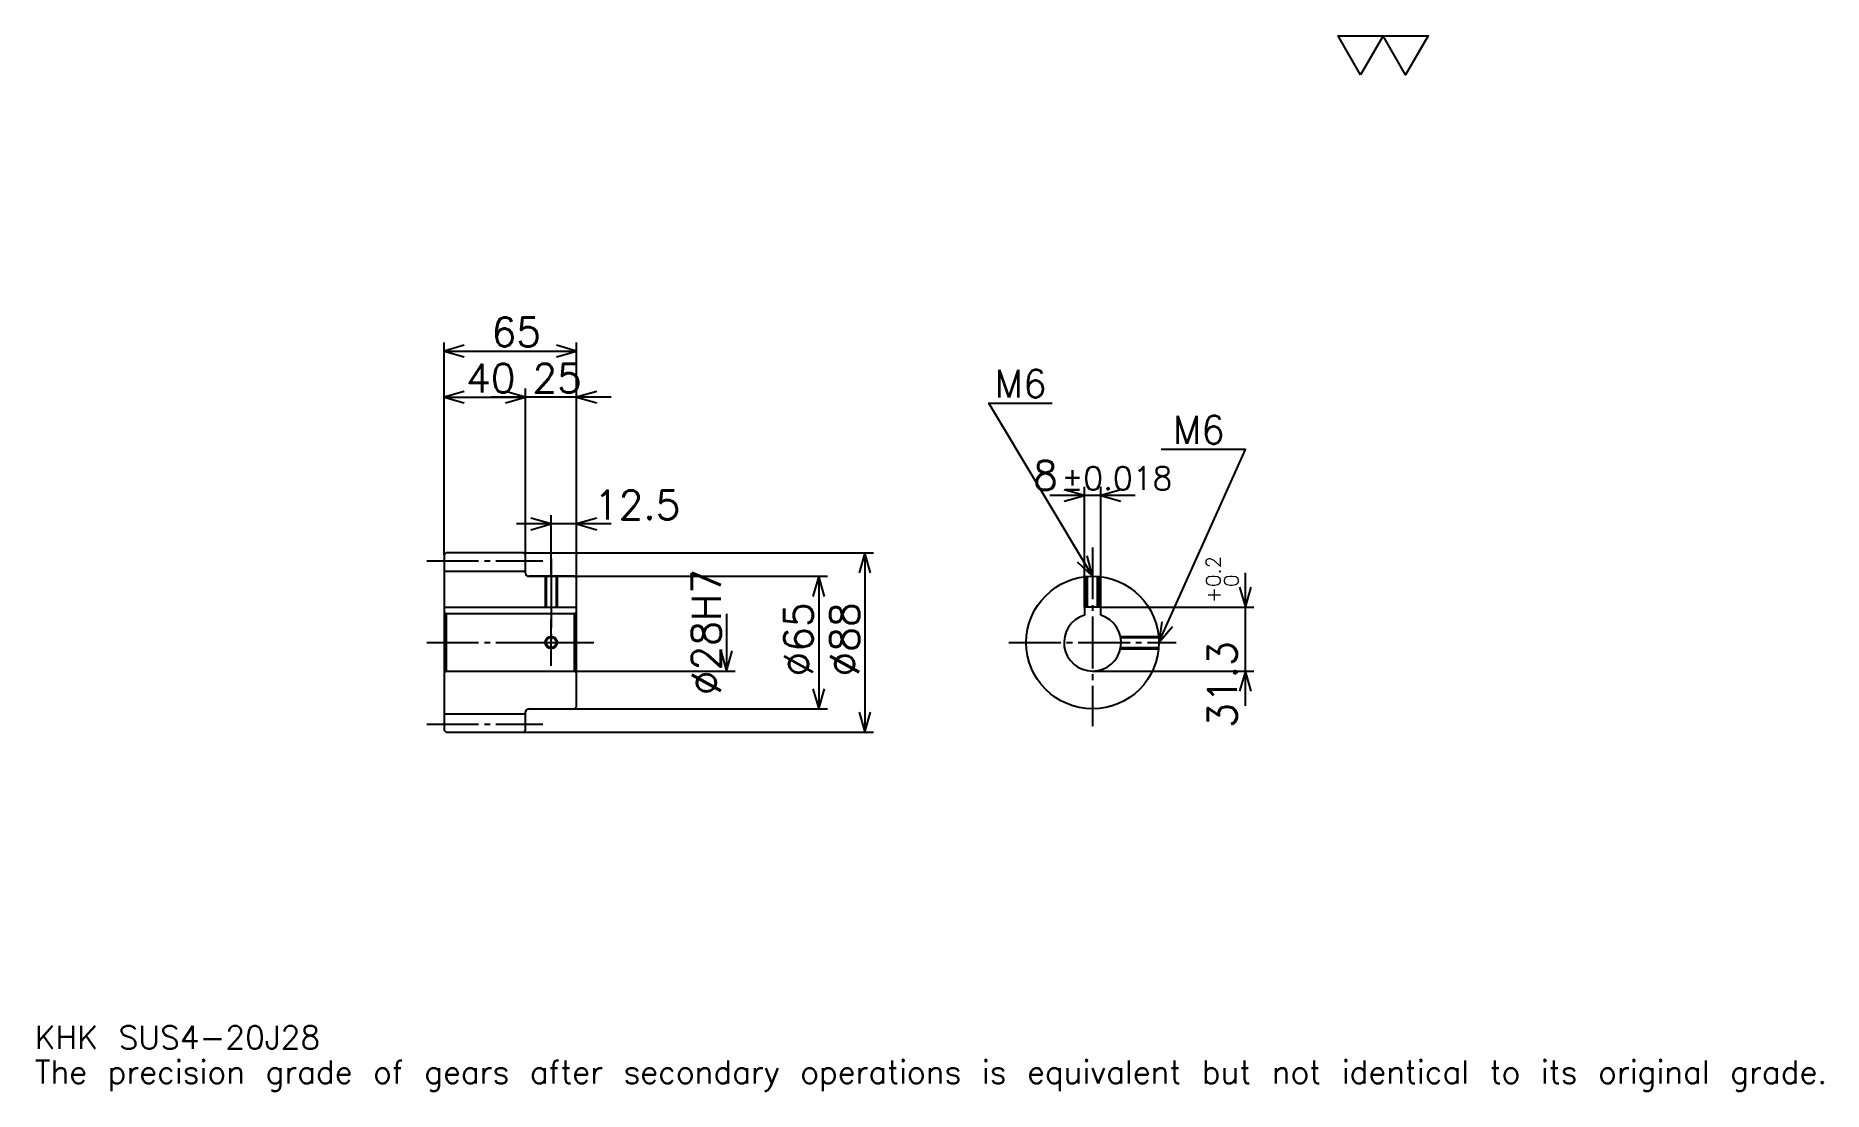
# Model space of a CAD drawing. Extents: x 29 to 905, y 10 to 528.
import ezdxf

# ---------------------------------------------------------------- set-up
doc = ezdxf.new("R2010")
doc.units = 0
doc.linetypes.add('DASHDOT', pattern=[33.913044, 25.434783, -2.826087, 2.826087, -2.826087])
doc.layers.get('0').update_dxf_attribs({"linetype": 'CONTINUOUS'})
doc.layers.add('DASHDOT', color=6, linetype='DASHDOT')
doc.styles.add('KANJI', font='TXT', dxfattribs={"bigfont": 'BIGFONT'})

msp = doc.modelspace()

# ---------------------------------------------------------------- linework, layer by layer
at = {"color": 5}
for p, q in [((228.913055, 274.326111), (228.913055, 377.478271)), ((293.913055, 274.326111), (293.913055, 377.478271)), ((228.913055, 373.239136), (293.913055, 373.239136)), ((228.913055, 350.630432), (268.913055, 350.630432)), ((310.869568, 350.630432), (251.956528, 350.630432)), ((268.913055, 274.326111), (268.913055, 354.869568)), ((567.804321, 302.391296), (525.891357, 302.391296)), ((542.847839, 247.626099), (542.847839, 306.630432)), ((550.847839, 247.626099), (550.847839, 306.630432)), ((281.413055, 274.326111), (281.413055, 292.695679)), ((310.869568, 288.456543), (264.456543, 288.456543)), ((228.913055, 273.326111), (228.913055, 274.326111)), ((267.913055, 274.326111), (293.913055, 274.326111)), ((268.913055, 273.326111), (268.913055, 274.326111)), ((281.413055, 262.826111), (281.413055, 274.326111)), ((281.413055, 262.826111), (281.413055, 274.326111)), ((293.913055, 274.326111), (439.456543, 274.326111)), ((293.913055, 261.826111), (293.913055, 274.326111)), ((435.217407, 274.326111), (435.217407, 186.326096)), ((621.739136, 199.369568), (621.739136, 264.582611)), ((270.413055, 262.826111), (293.913055, 262.826111)), ((293.913055, 262.826111), (416.847839, 262.826111)), ((412.608704, 262.826111), (412.608704, 197.826096)), ((550.847839, 247.626099), (625.978271, 247.626099)), ((367.391327, 244.326096), (367.391327, 216.326096)), ((293.913055, 216.326096), (371.630463, 216.326096)), ((546.847839, 216.326096), (625.978271, 216.326096)), ((270.413055, 197.826096), (293.913055, 197.826096)), ((293.913055, 197.826096), (416.847839, 197.826096)), ((267.913055, 186.326096), (293.913055, 186.326096)), ((293.913055, 186.326096), (439.456543, 186.326096))]:
    msp.add_line(p, q, dxfattribs=at)
at = {"color": 4}
for p, q in [((228.913055, 265.326111), (268.913055, 265.326111)), ((228.913055, 247.626099), (293.913055, 247.626099)), ((229.913055, 244.326096), (229.913055, 216.326096)), ((292.913055, 244.326096), (293.913055, 245.326096)), ((292.913055, 216.326096), (293.913055, 215.326096)), ((228.913055, 195.326096), (268.913055, 195.326096))]:
    msp.add_line(p, q, dxfattribs=at)
at = {"color": 7}
msp.add_lwpolyline([(678.260864, 508.695648), (667.239136, 527.799988), (711.32605, 527.799988), (700.304321, 508.695648), (689.282593, 527.799988), (678.260864, 508.695648)], dxfattribs=at)
at = {"color": 5}
for points in [[(238.804352, 376.065216), (228.913055, 373.239136), (238.804352, 370.413055)], [(284.021759, 370.413055), (293.913055, 373.239136), (284.021759, 376.065216)], [(238.804352, 353.456543), (228.913055, 350.630432), (238.804352, 347.804352)], [(259.021759, 347.804352), (268.913055, 350.630432), (259.021759, 353.456543)], [(259.021759, 347.804352), (268.913055, 350.630432), (259.021759, 353.456543)], [(303.804352, 353.456543), (293.913055, 350.630432), (303.804352, 347.804352)], [(546.847839, 262.826111), (495.978271, 347.608704), (527.065186, 347.608704)], [(579.347839, 230.326096), (621.739136, 325), (580.478271, 325)], [(532.956543, 299.565216), (542.847839, 302.391296), (532.956543, 305.217407)], [(560.739136, 305.217407), (550.847839, 302.391296), (560.739136, 299.565216)], [(271.521759, 285.630432), (281.413055, 288.456543), (271.521759, 291.282623)], [(303.804352, 291.282623), (293.913055, 288.456543), (303.804352, 285.630432)], [(438.043488, 264.434784), (435.217407, 274.326111), (432.391327, 264.434784)], [(539.335449, 269.853821), (546.847839, 262.826111), (544.182129, 272.761841)], [(415.434784, 252.934784), (412.608704, 262.826111), (409.782623, 252.934784)], [(618.913086, 257.517395), (621.739136, 247.626099), (624.565186, 257.517395)], [(580.81073, 240.508652), (579.347839, 230.326096), (585.96936, 238.198822)], [(364.565247, 226.217407), (367.391327, 216.326096), (370.217407, 226.217407)], [(624.565186, 206.434784), (621.739136, 216.326096), (618.913086, 206.434784)], [(409.782623, 207.717407), (412.608704, 197.826096), (415.434784, 207.717407)], [(432.391327, 196.217407), (435.217407, 186.326096), (438.043488, 196.217407)]]:
    msp.add_lwpolyline(points, dxfattribs=at)
at = {"color": 4}
for points in [[(268.913055, 264.326111), (268.913055, 273.326111), (267.913055, 274.326111), (229.913055, 274.326111), (228.913055, 273.326111), (228.913055, 215.326096)], [(270.413055, 197.826096), (292.913055, 197.826096), (293.913055, 198.826096), (293.913055, 261.826111), (292.913055, 262.826111), (270.413055, 262.826111)], [(278.413055, 262.826111), (278.413055, 247.626099)], [(278.953064, 262.826111), (278.953064, 247.626099)], [(283.873047, 262.826111), (283.873047, 247.626099)], [(284.413055, 262.826111), (284.413055, 247.626099)], [(543.847839, 247.626099), (543.847839, 262.687347)], [(544.387817, 247.626099), (544.387817, 262.732849)], [(549.307861, 247.626099), (549.307861, 262.732849)], [(549.847839, 247.626099), (549.847839, 262.687347)], [(550.847839, 243.742508), (550.847839, 247.626099), (542.847839, 247.626099), (542.847839, 243.742508)], [(228.913055, 215.326096), (229.913055, 216.326096), (292.913055, 216.326096), (292.913055, 244.326096), (229.913055, 244.326096), (228.913055, 245.326096)], [(560.522644, 233.326096), (579.209106, 233.326096)], [(560.630005, 232.786102), (579.254639, 232.786102)], [(560.630005, 227.866089), (579.254639, 227.866089)], [(560.522644, 227.326096), (579.209106, 227.326096)], [(228.913055, 215.326096), (228.913055, 187.326096), (229.913055, 186.326096), (267.913055, 186.326096), (268.913055, 187.326096), (268.913055, 196.326096)]]:
    msp.add_lwpolyline(points, dxfattribs=at)
for centre, radius in [((546.847839, 230.326096), 32.5), ((281.413055, 230.326096), 2.46)]:
    msp.add_circle(centre, radius, dxfattribs=at)
at = {"color": 7}
msp.add_circle((281.413055, 230.326096), 3, dxfattribs=at)
at = {"color": 4}
for centre, radius, start, end in [((270.413055, 264.326111), 1.5, 180, 270), ((546.847839, 230.326096), 14, 106.601549926, 73.398450074), ((270.413055, 196.326096), 1.5, 90, 180)]:
    msp.add_arc(centre, radius, start, end, dxfattribs=at)
at = {"layer": 'DASHDOT', "color": 7}
for p, q in [((546.847839, 276.956543), (546.847839, 189.347839)), ((220.434799, 270.326111), (277.391327, 270.326111)), ((281.413055, 262.826111), (281.413055, 230.326096)), ((220.434799, 230.326096), (302.391327, 230.326096)), ((505.869568, 230.326096), (587.826111, 230.326096)), ((220.434799, 190.326096), (277.391327, 190.326096))]:
    msp.add_line(p, q, dxfattribs=at)
for points in [[(281.413055, 271.304352), (281.413055, 239.147827)], [(281.413055, 218.847839), (281.413055, 241.804352)], [(269.934784, 230.326096), (292.891327, 230.326096)]]:
    msp.add_lwpolyline(points, dxfattribs=at)

# ---------------------------------------------------------------- texts
at = {"color": 7, "style": 'KANJI'}
for s, height, p in [('65', 14.130435, (252.228271, 375.5)), ('40', 14.130435, (239.728271, 352.891296)), ('25', 14.130435, (272.228271, 352.891296)), ('M6', 13.565218, (498.804352, 350.434784)), ('M6', 13.565218, (586.130432, 327.826111)), ('8', 14.130435, (517.67981, 305.217407)), ('%%p0.018', 11.304348, (531.667236, 305.217407)), ('12.5', 14.130435, (302.391327, 290.717407)), ('KHK SUS4-20J28', 11.304348, (28.26087, 31.086956)), ('The precision grade of gears after secondary operations is equivalent but not identical to its original grade.', 11.304348, (28.26087, 14.130435))]:
    msp.add_text(s, height=height, dxfattribs=at).set_placement(p)
for s, height, p in [('0.2', 7.065217, (609.586975, 257.63031)), ('%%c28H7', 14.130435, (364.565247, 204.538055)), ('+', 7.065217, (609.586975, 249.717285)), ('0', 7.065217, (618.347839, 257.63031)), ('%%c65', 14.130435, (409.782623, 213.722839)), ('%%c88', 14.130435, (432.391327, 213.722839)), ('31.3', 14.130435, (617.5, 188.555161))]:
    msp.add_text(s, height=height, rotation=90, dxfattribs=at).set_placement(p)

doc.saveas('drawing.dxf')
